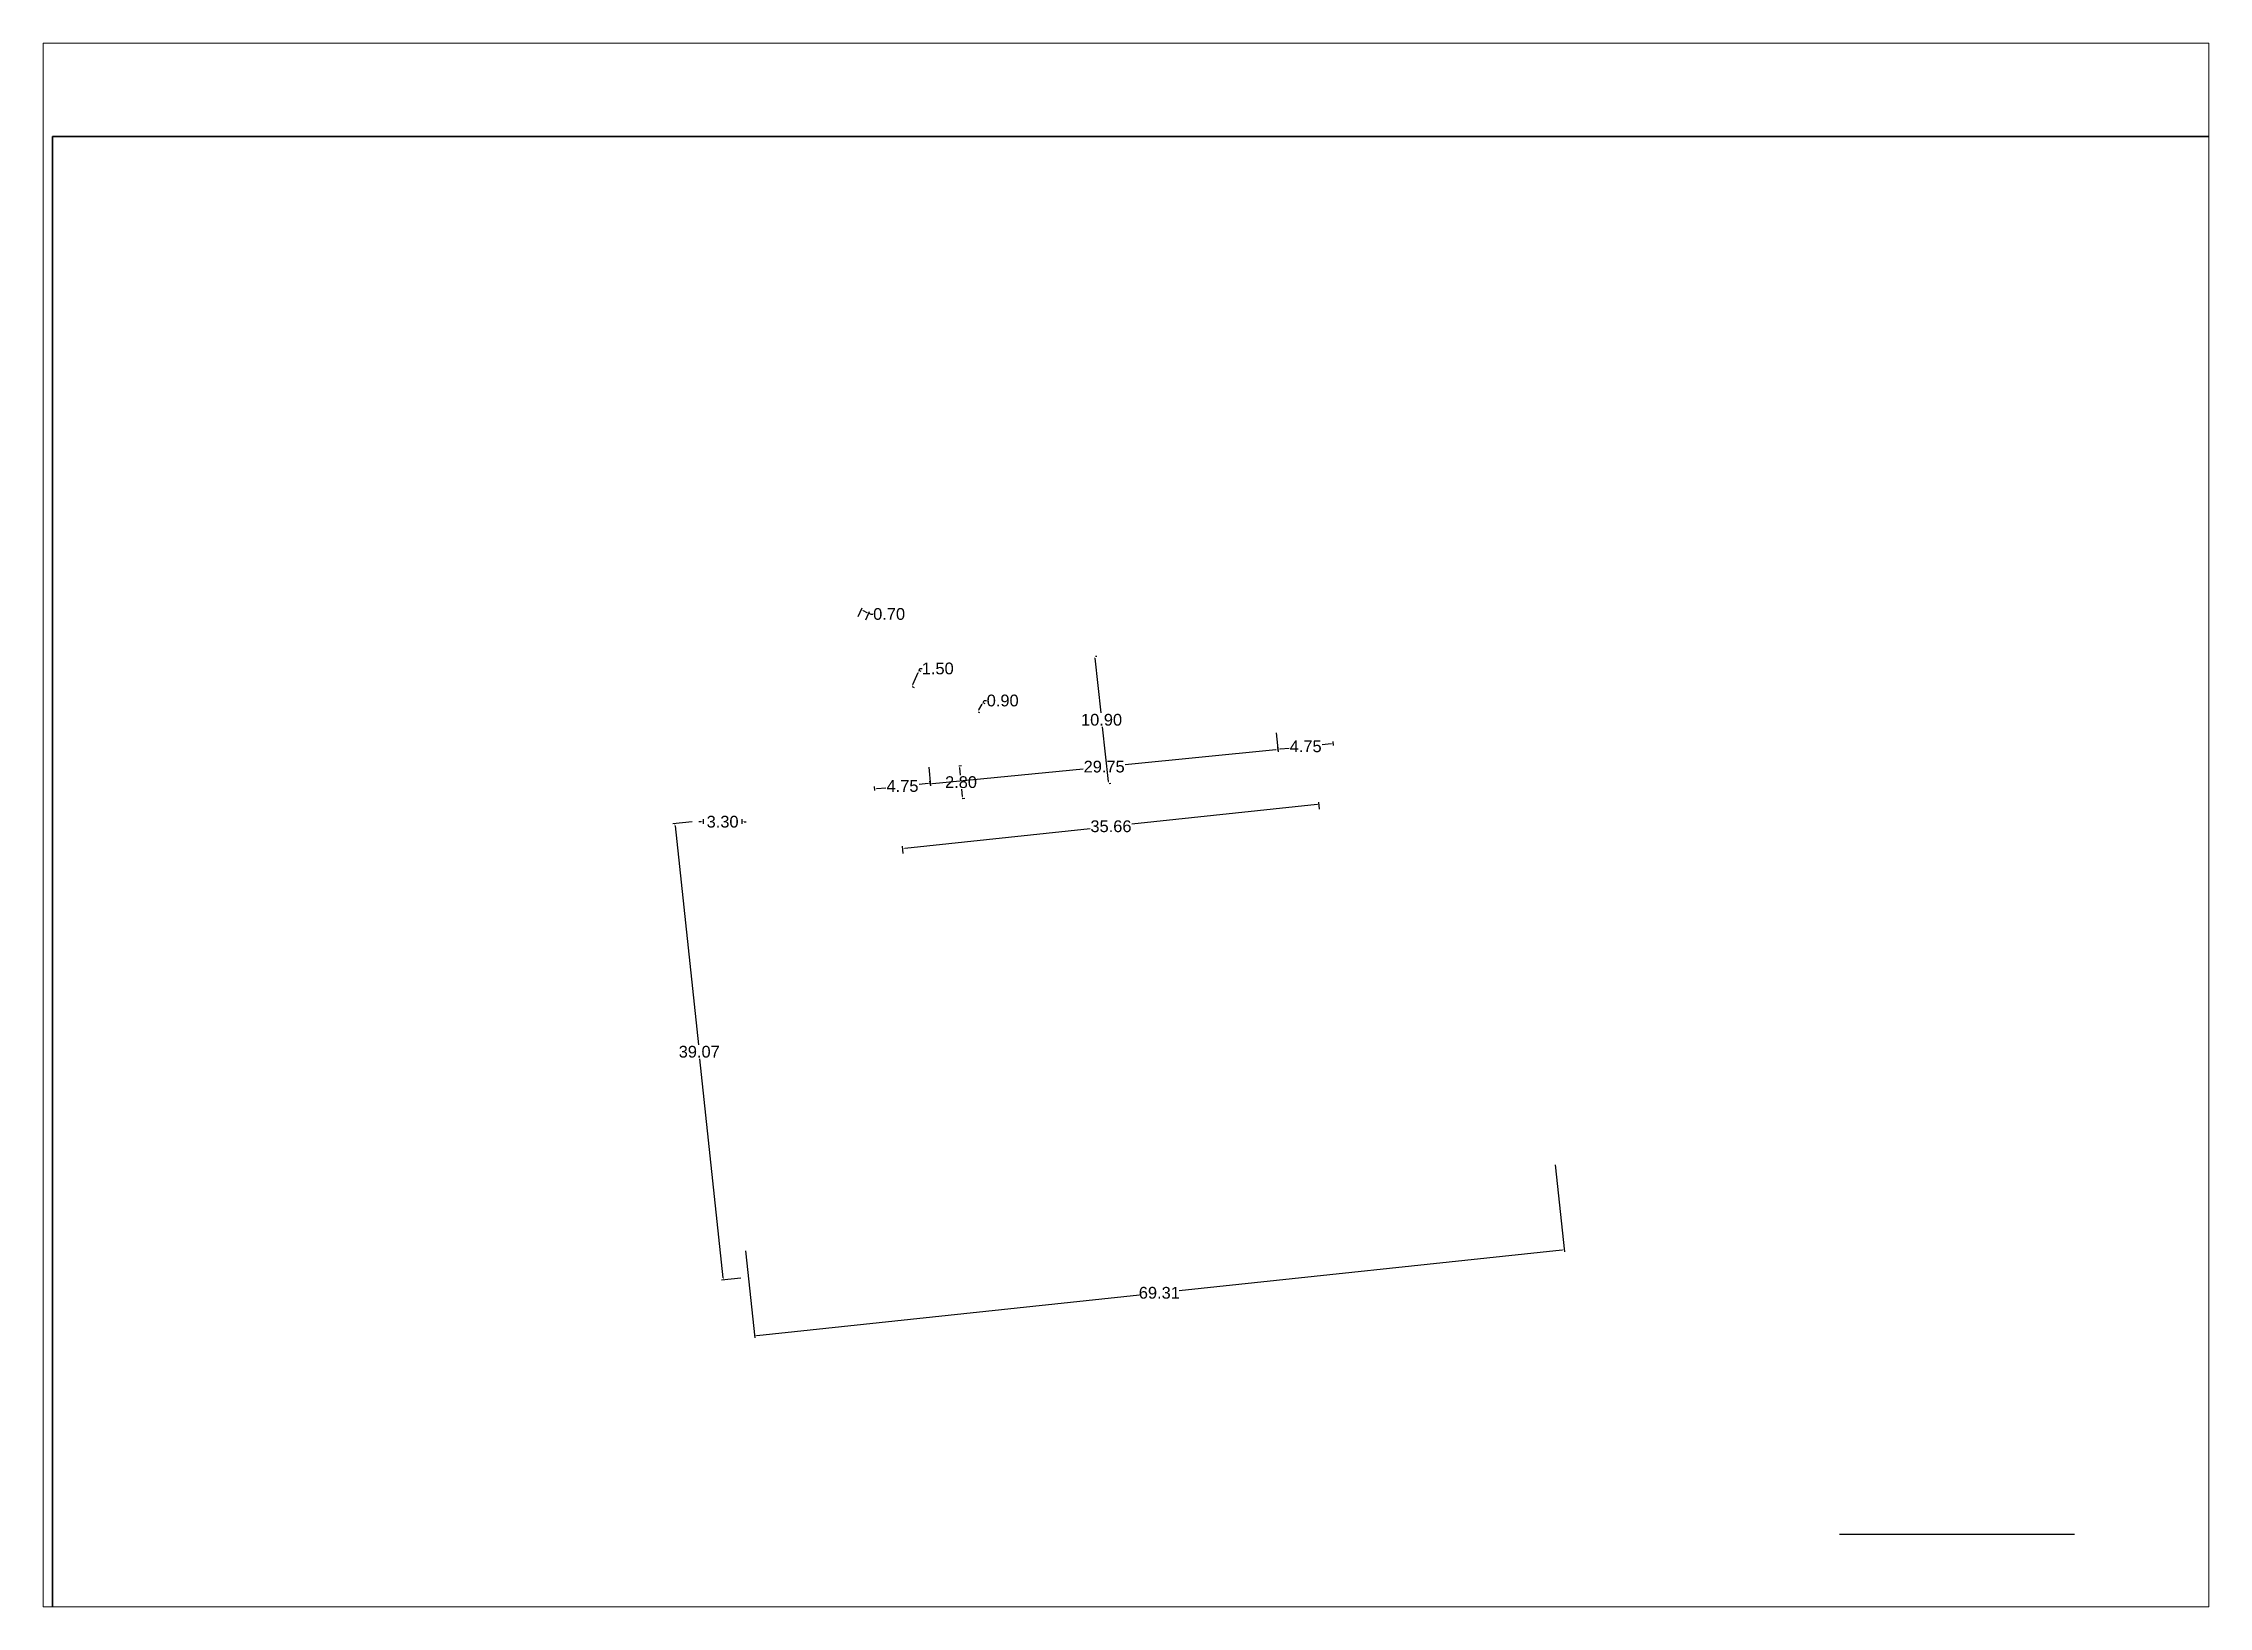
# Paper-space layout 'Layout1' of a CAD drawing. Header units: inches. Extents: x 1.05 to 9.41, y 1.16 to 7.2.
# The model-space entities are those that its viewports show. They can reach past a viewport. Long polylines and large blocks are cut down to what shows.
import ezdxf

# ---------------------------------------------------------------- set-up
doc = ezdxf.new("R2010")
doc.units = ezdxf.units.IN
doc.header["$MEASUREMENT"] = 0
doc.layers.add('PDF_Images', color=7, linetype='Continuous')
doc.styles.get("Standard").update_dxf_attribs({"font": 'arial.ttf'})
doc.dimstyles.get("Standard").update_dxf_attribs({"dimtxt": 1, "dimasz": 0.18, "dimexe": 0.18, "dimexo": 0.0625, "dimgap": 0.09, "dimtad": 0, "dimtih": 1, "dimtoh": 1, "dimzin": 0, "dimdsep": 46, "dimtxsty": 'Standard', "dimcen": 0.09, "dimadec": 0, "dimazin": 0, "dimtfac": 1, "dimtofl": 0, "dimtmove": 0, "dimatfit": 3, "dimfxl": 1, "dimtolj": 1, "dimtzin": 0, "dimarcsym": 0})
picture_1 = doc.add_image_def('image1.png', size_in_pixel=(933, 637))

# ---------------------------------------------------------------- blocks, each defined once
blk = doc.blocks.new('*D1')
at = {"color": 0, "lineweight": -2, "transparency": 16777216}
for p, q in [((-14.22, 31.7), (-13.43, 24.27)), ((-83.15, 24.38), (-82.36, 16.95)), ((-13.63, 24.43), (-46.23, 20.97)), ((-82.2, 17.15), (-49.6, 20.61))]:
    blk.add_line(p, q, dxfattribs=at)
at = {"color": 0, "transparency": 16777216}
for points in [[(-13.63, 24.46), (-13.63, 24.4), (-13.45, 24.45)], [(-82.2, 17.18), (-82.2, 17.12), (-82.38, 17.13)]]:
    blk.add_solid(points, dxfattribs=at)
at = {"layer": 'Defpoints', "color": 0, "transparency": 16777216}
for p in [(-14.23, 31.76), (-83.15, 24.44), (-13.45, 24.45)]:
    blk.add_point(p, dxfattribs=at)
at = {"color": 0, "transparency": 16777216, "insert": (-47.92, 20.79), "char_height": 1, "attachment_point": 5}
blk.add_mtext('\\A1;69.31', dxfattribs=at)
blk = doc.blocks.new('*D2')
at = {"color": 0, "lineweight": -2, "transparency": 16777216}
for p, q in [((-37.96, 68.48), (-37.8, 66.87)), ((-38, 67.03), (-50.83, 65.77)), ((-67.56, 65.57), (-67.41, 63.96)), ((-67.24, 64.16), (-54.41, 65.42))]:
    blk.add_line(p, q, dxfattribs=at)
at = {"color": 0, "transparency": 16777216}
for points in [[(-38, 67.06), (-37.99, 67), (-37.82, 67.05)], [(-67.25, 64.19), (-67.24, 64.13), (-67.42, 64.14)]]:
    blk.add_solid(points, dxfattribs=at)
at = {"layer": 'Defpoints', "color": 0, "transparency": 16777216}
for p in [(-37.96, 68.54), (-37.82, 67.05), (-67.57, 65.63)]:
    blk.add_point(p, dxfattribs=at)
at = {"color": 0, "transparency": 16777216, "insert": (-52.62, 65.6), "char_height": 1, "attachment_point": 5}
blk.add_mtext('\\A1;29.75', dxfattribs=at)
blk = doc.blocks.new('*D3')
at = {"color": 0, "lineweight": -2, "transparency": 16777216}
for p, q in [((-86.94, 60.91), (-87.12, 60.91)), ((-86.76, 61.14), (-86.76, 60.73)), ((-83.46, 61.14), (-83.46, 60.73)), ((-83.28, 60.91), (-83.1, 60.91))]:
    blk.add_line(p, q, dxfattribs=at)
at = {"color": 0, "transparency": 16777216}
for points in [[(-86.94, 60.94), (-86.94, 60.88), (-86.76, 60.91)], [(-83.28, 60.94), (-83.28, 60.88), (-83.46, 60.91)]]:
    blk.add_solid(points, dxfattribs=at)
at = {"layer": 'Defpoints', "color": 0, "transparency": 16777216}
for p in [(-86.76, 61.21), (-83.46, 61.21), (-83.46, 60.91)]:
    blk.add_point(p, dxfattribs=at)
at = {"color": 0, "transparency": 16777216, "insert": (-85.11, 60.91), "char_height": 1, "attachment_point": 5}
blk.add_mtext('\\A1;3.30', dxfattribs=at)
blk = doc.blocks.new('*D4')
at = {"color": 0, "lineweight": -2, "transparency": 16777216}
for p, q in [((-72.14, 63.56), (-72.17, 63.9)), ((-71.97, 63.74), (-71.2, 63.81)), ((-67.61, 64.16), (-68.38, 64.09)), ((-67.41, 64.02), (-67.45, 64.36))]:
    blk.add_line(p, q, dxfattribs=at)
at = {"color": 0, "transparency": 16777216}
for points in [[(-71.98, 63.77), (-71.97, 63.71), (-72.15, 63.72)], [(-67.61, 64.19), (-67.6, 64.13), (-67.43, 64.18)]]:
    blk.add_solid(points, dxfattribs=at)
at = {"layer": 'Defpoints', "color": 0, "transparency": 16777216}
for p in [(-72.13, 63.5), (-67.43, 64.18), (-67.41, 63.96)]:
    blk.add_point(p, dxfattribs=at)
at = {"color": 0, "transparency": 16777216, "insert": (-69.79, 63.95), "char_height": 1, "attachment_point": 5}
blk.add_mtext('\\A1;4.75', dxfattribs=at)
blk = doc.blocks.new('*D5')
at = {"color": 0, "lineweight": -2, "transparency": 16777216}
for p, q in [((-37.81, 66.94), (-37.84, 67.28)), ((-37.64, 67.11), (-36.87, 67.19)), ((-33.28, 67.54), (-34.05, 67.46)), ((-33.08, 67.4), (-33.12, 67.74))]:
    blk.add_line(p, q, dxfattribs=at)
at = {"color": 0, "transparency": 16777216}
for points in [[(-37.65, 67.14), (-37.64, 67.08), (-37.82, 67.1)], [(-33.28, 67.57), (-33.27, 67.51), (-33.1, 67.56)]]:
    blk.add_solid(points, dxfattribs=at)
at = {"layer": 'Defpoints', "color": 0, "transparency": 16777216}
for p in [(-37.8, 66.88), (-33.1, 67.56), (-33.08, 67.34)]:
    blk.add_point(p, dxfattribs=at)
at = {"color": 0, "transparency": 16777216, "insert": (-35.46, 67.33), "char_height": 1, "attachment_point": 5}
blk.add_mtext('\\A1;4.75', dxfattribs=at)
blk = doc.blocks.new('*D6')
at = {"color": 0, "lineweight": -2, "transparency": 16777216}
for p, q in [((-34.49, 62.39), (-50.27, 60.71)), ((-34.27, 61.98), (-34.33, 62.59)), ((-69.59, 58.66), (-53.82, 60.33)), ((-69.73, 58.21), (-69.79, 58.82))]:
    blk.add_line(p, q, dxfattribs=at)
at = {"color": 0, "transparency": 16777216}
for points in [[(-34.5, 62.42), (-34.49, 62.36), (-34.32, 62.41)], [(-69.6, 58.69), (-69.59, 58.63), (-69.77, 58.64)]]:
    blk.add_solid(points, dxfattribs=at)
at = {"layer": 'Defpoints', "color": 0, "transparency": 16777216}
for p in [(-34.32, 62.41), (-34.26, 61.92), (-69.72, 58.15)]:
    blk.add_point(p, dxfattribs=at)
at = {"color": 0, "transparency": 16777216, "insert": (-52.04, 60.52), "char_height": 1, "attachment_point": 5}
blk.add_mtext('\\A1;35.66', dxfattribs=at)
blk = doc.blocks.new('*D7')
at = {"color": 0, "lineweight": -2, "transparency": 16777216}
for p, q in [((-87.71, 60.91), (-89.36, 60.73)), ((-89.16, 60.57), (-87.17, 41.92)), ((-85.05, 22.08), (-87.04, 40.72)), ((-83.56, 22.05), (-85.21, 21.88))]:
    blk.add_line(p, q, dxfattribs=at)
at = {"color": 0, "transparency": 16777216}
for points in [[(-89.13, 60.57), (-89.19, 60.57), (-89.18, 60.75)], [(-85.02, 22.08), (-85.08, 22.07), (-85.03, 21.9)]]:
    blk.add_solid(points, dxfattribs=at)
at = {"layer": 'Defpoints', "color": 0, "transparency": 16777216}
for p in [(-87.64, 60.91), (-89.18, 60.75), (-83.5, 22.06)]:
    blk.add_point(p, dxfattribs=at)
at = {"color": 0, "transparency": 16777216, "insert": (-87.1, 41.32), "char_height": 1, "attachment_point": 5}
blk.add_mtext('\\A1;39.07', dxfattribs=at)
blk = doc.blocks.new('*D8')
at = {"color": 0, "lineweight": -2, "transparency": 16777216}
for p, q in [((-68.38, 73.8), (-68.31, 73.96)), ((-68.38, 73.8), (-68.22, 73.73)), ((-68.31, 73.96), (-68.13, 73.96)), ((-68.97, 72.42), (-68.81, 72.35)), ((-68.9, 72.59), (-68.45, 73.63))]:
    blk.add_line(p, q, dxfattribs=at)
at = {"color": 0, "transparency": 16777216}
for points in [[(-68.48, 73.64), (-68.43, 73.62), (-68.38, 73.8)], [(-68.93, 72.6), (-68.87, 72.58), (-68.97, 72.42)]]:
    blk.add_solid(points, dxfattribs=at)
at = {"layer": 'Defpoints', "color": 0, "transparency": 16777216}
for p in [(-68.44, 73.82), (-68.38, 73.8), (-69.03, 72.45)]:
    blk.add_point(p, dxfattribs=at)
at = {"color": 0, "transparency": 16777216, "insert": (-66.79, 73.96), "char_height": 1, "attachment_point": 5}
blk.add_mtext('\\A1;1.50', dxfattribs=at)
blk = doc.blocks.new('*D9')
at = {"color": 0, "lineweight": -2, "transparency": 16777216}
for p, q in [((-63.34, 70.27), (-63.23, 70.21)), ((-63.29, 70.45), (-63.02, 70.92)), ((-62.92, 71.07), (-62.83, 71.23)), ((-62.88, 71.05), (-62.77, 70.98)), ((-62.83, 71.23), (-62.65, 71.23))]:
    blk.add_line(p, q, dxfattribs=at)
at = {"color": 0, "transparency": 16777216}
for points in [[(-63.32, 70.47), (-63.27, 70.44), (-63.38, 70.3)], [(-63.04, 70.94), (-62.99, 70.9), (-62.92, 71.07)]]:
    blk.add_solid(points, dxfattribs=at)
at = {"layer": 'Defpoints', "color": 0, "transparency": 16777216}
for p in [(-63.4, 70.31), (-62.94, 71.08), (-62.92, 71.07)]:
    blk.add_point(p, dxfattribs=at)
at = {"color": 0, "transparency": 16777216, "insert": (-61.26, 71.23), "char_height": 1, "attachment_point": 5}
blk.add_mtext('\\A1;0.90', dxfattribs=at)
blk = doc.blocks.new('*D10')
at = {"color": 0, "lineweight": -2, "transparency": 16777216}
for p, q in [((-73.56, 78.39), (-73.23, 79.12)), ((-73.14, 78.89), (-72.83, 78.74)), ((-72.92, 78.1), (-72.59, 78.83)), ((-72.66, 78.67), (-72.5, 78.6)), ((-72.5, 78.6), (-72.32, 78.6))]:
    blk.add_line(p, q, dxfattribs=at)
at = {"color": 0, "transparency": 16777216}
for points in [[(-73.13, 78.91), (-73.15, 78.86), (-73.3, 78.96)], [(-72.82, 78.77), (-72.84, 78.72), (-72.66, 78.67)]]:
    blk.add_solid(points, dxfattribs=at)
at = {"layer": 'Defpoints', "color": 0, "transparency": 16777216}
for p in [(-73.59, 78.34), (-72.95, 78.05), (-72.66, 78.67)]:
    blk.add_point(p, dxfattribs=at)
at = {"color": 0, "transparency": 16777216, "insert": (-70.93, 78.6), "char_height": 1, "attachment_point": 5}
blk.add_mtext('\\A1;0.70', dxfattribs=at)
blk = doc.blocks.new('*D11')
at = {"color": 0, "lineweight": -2, "transparency": 16777216}
for p, q in [((-53.41, 74.83), (-52.9, 70.19)), ((-53.37, 75.01), (-53.25, 75.02)), ((-52.26, 64.35), (-52.77, 68.99)), ((-52.18, 64.18), (-52.06, 64.19))]:
    blk.add_line(p, q, dxfattribs=at)
at = {"color": 0, "transparency": 16777216}
for points in [[(-53.38, 74.83), (-53.44, 74.82), (-53.43, 75)], [(-52.23, 64.35), (-52.29, 64.34), (-52.24, 64.17)]]:
    blk.add_solid(points, dxfattribs=at)
at = {"layer": 'Defpoints', "color": 0, "transparency": 16777216}
for p in [(-53.43, 75), (-53.43, 75), (-52.24, 64.17)]:
    blk.add_point(p, dxfattribs=at)
at = {"color": 0, "transparency": 16777216, "insert": (-52.84, 69.59), "char_height": 1, "attachment_point": 5}
blk.add_mtext('\\A1;10.90', dxfattribs=at)
blk = doc.blocks.new('*D12')
at = {"color": 0, "lineweight": -2, "transparency": 16777216}
for p, q in [((-64.99, 65.67), (-64.78, 65.69)), ((-64.94, 65.49), (-64.87, 64.88)), ((-64.69, 63.07), (-64.75, 63.68)), ((-64.71, 62.88), (-64.49, 62.91))]:
    blk.add_line(p, q, dxfattribs=at)
at = {"color": 0, "transparency": 16777216}
for points in [[(-64.91, 65.5), (-64.97, 65.49), (-64.96, 65.67)], [(-64.66, 63.07), (-64.72, 63.06), (-64.67, 62.89)]]:
    blk.add_solid(points, dxfattribs=at)
at = {"layer": 'Defpoints', "color": 0, "transparency": 16777216}
for p in [(-65.05, 65.66), (-64.77, 62.88), (-64.67, 62.89)]:
    blk.add_point(p, dxfattribs=at)
at = {"color": 0, "transparency": 16777216, "insert": (-64.81, 64.28), "char_height": 1, "attachment_point": 5}
blk.add_mtext('\\A1;2.80', dxfattribs=at)

msp = doc.modelspace()

# ---------------------------------------------------------------- linework, layer by layer
msp.add_line((10.005, 0.244), (30.005, 0.244))

# ---------------------------------------------------------------- dimensions: what is measured, and where the dimension line sits
for p1, p2, distance, picture, middle in [((-73.588, 78.338), (-72.947, 78.047), 0.684, '*D10', (-70.933, 78.595)), ((-69.031, 72.447), (-68.441, 73.821), -0.063, '*D8', (-66.792, 73.962)), ((-52.243, 64.169), (-53.431, 75.005), 0, '*D11', (-52.837, 69.587)), ((-63.397, 70.305), (-62.936, 71.082), -0.015, '*D9', (-61.265, 71.23)), ((-67.57, 65.628), (-37.965, 68.539), -1.495, '*D2', (-52.621, 65.595)), ((-37.802, 66.877), (-33.076, 67.336), 0.222, '*D5', (-35.46, 67.327)), ((-72.132, 63.501), (-67.406, 63.961), 0.222, '*D4', (-69.791, 63.952)), ((-65.055, 65.663), (-64.77, 62.877), 0.1, '*D12', (-64.812, 64.28)), ((-83.496, 22.06), (-87.644, 60.912), 1.544, '*D7', (-87.105, 41.322)), ((-69.7194, 58.1512), (-34.2636, 61.922), 0.4879, '*D6', (-52.0431, 60.5218)), ((-83.155, 24.443), (-14.228, 31.759), -7.352, '*D1', (-47.915, 20.79))]:
    dim = msp.add_aligned_dim(p1=p1, p2=p2, distance=distance, dimstyle='Standard')
    dim.commit()
    dim.dimension.update_dxf_attribs({"geometry": picture, "text_midpoint": middle})
dim = msp.add_linear_dim(base=(-83.461, 60.912), p1=(-86.761, 61.207), p2=(-83.461, 61.207), dimstyle='Standard')
dim.commit()
dim.dimension.update_dxf_attribs({"geometry": '*D3', "text_midpoint": (-85.111, 60.912)})

# ---------------------------------------------------------------- pictures from other files: only their frames are drawn
at = {"layer": 'PDF_Images', "color": 7, "lineweight": 35, "transparency": 33554585}
image = msp.add_image(picture_1, insert=(-142.174, -5.94), size_in_units=(183.611, 125.208), dxfattribs=at)
image.dxf.flags = 15

psp = doc.layouts.get("Layout1")

# ---------------------------------------------------------------- viewports
at = {"layer": '0'}
psp.add_viewport(center=(5.2323, 4.18), size=(8.3646, 6.039917), view_center_point=(-50.7588, 60.6329), view_height=133.14532, dxfattribs=at)

doc.saveas('drawing.dxf')
